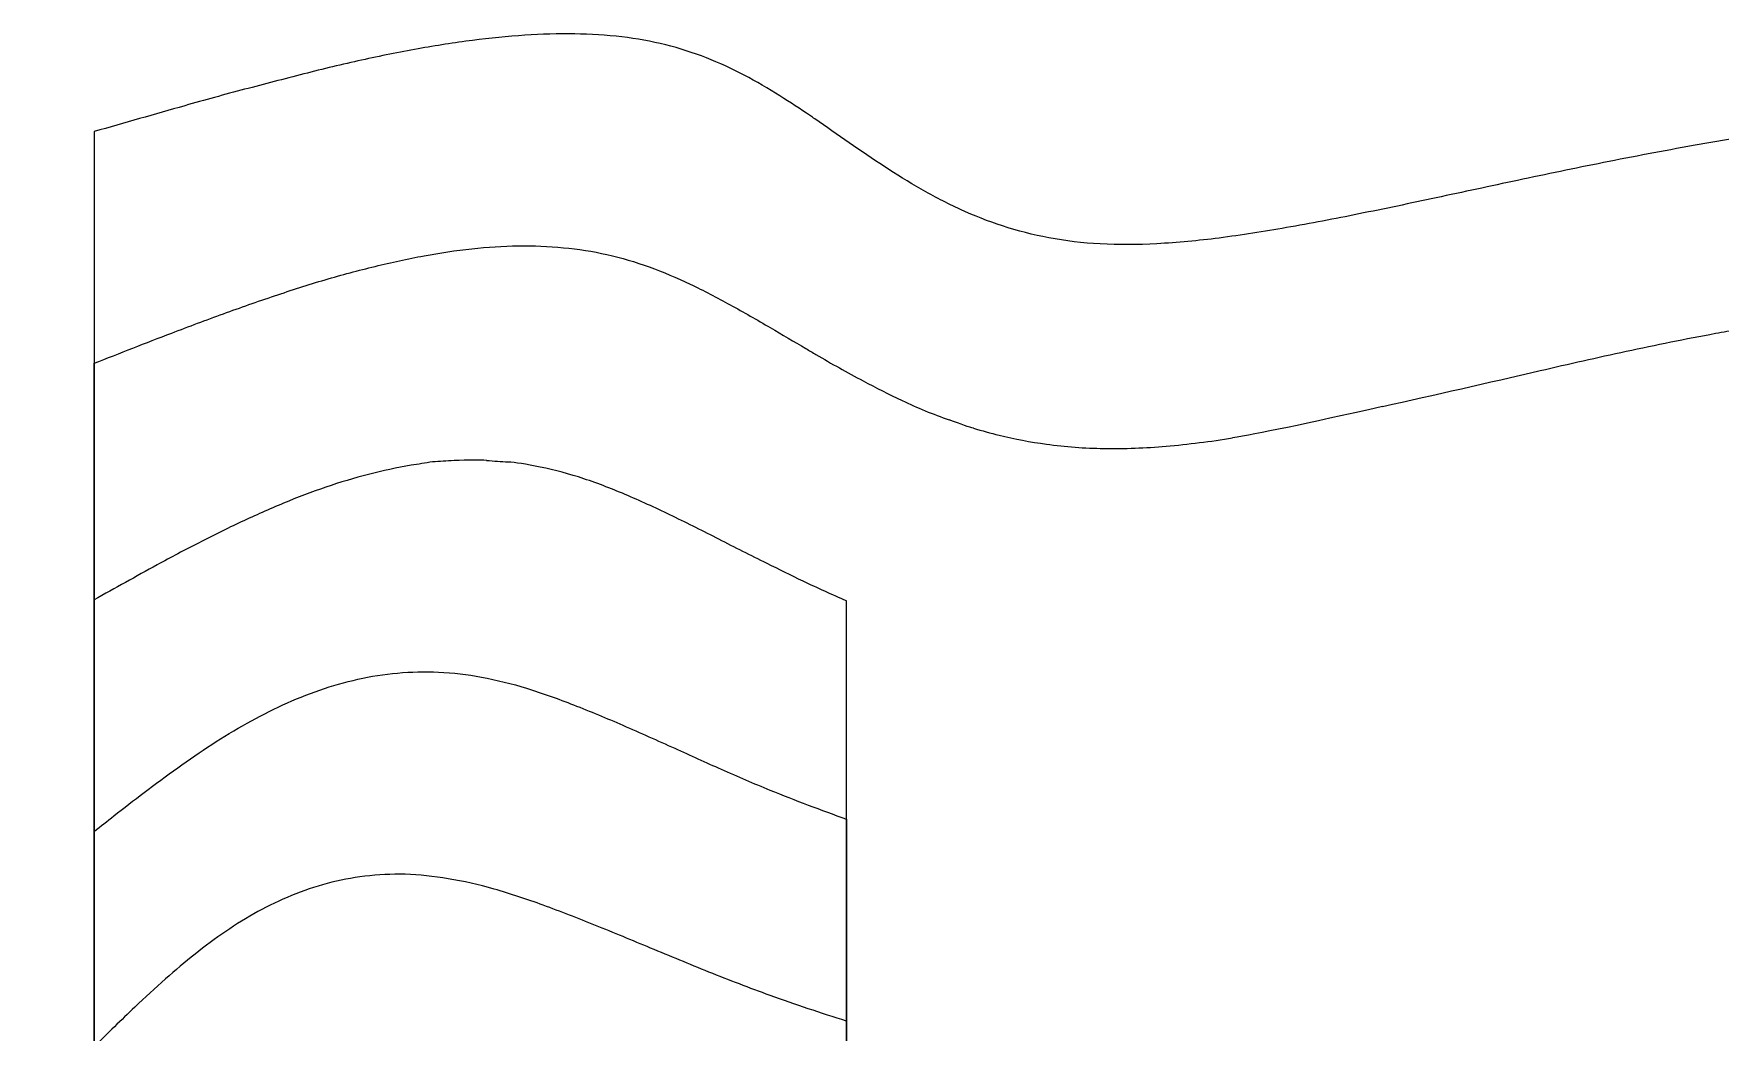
# Model space of a CAD drawing. Header units: centimetres. Extents: x 2 to 137806, y -77553 to 10.
# Drawn here: x 135270.3 to 135382.3, y -76368.3 to -76302 of the extents above; entities that cross this region are included whole.
import ezdxf

# ---------------------------------------------------------------- set-up
doc = ezdxf.new("R2010")
doc.units = ezdxf.units.CM
doc.header["$LTSCALE"] = 40
doc.header["$MEASUREMENT"] = 0
doc.layers.add('PDF4_Geometry', color=7, linetype='Continuous')

msp = doc.modelspace()

# ---------------------------------------------------------------- linework, layer by layer
at = {"layer": 'PDF4_Geometry', "color": 252, "lineweight": 5, "true_color": 0x888888}
for points in [[(135386.77, -76308.4, 0.007688), (135380.54, -76309.41, 0.005484), (135374.57, -76310.54, 0.003055), (135368.87, -76311.72, 0.00036), (135363.45, -76312.88, -0.002842), (135358.32, -76313.95, -0.006711), (135353.51, -76314.86, -0.011695), (135349.04, -76315.55, -0.018204), (135344.9, -76315.93, -0.026802), (135341.13, -76315.94, -0.033444), (135337.72, -76315.53, -0.032682), (135334.66, -76314.75, -0.02812), (135331.86, -76313.65, -0.022965), (135329.24, -76312.3, -0.015014), (135326.81, -76310.8, -0.006884), (135324.47, -76309.22, 0.001587), (135322.18, -76307.63, 0.001192), (135321.89, -76307.43, 0.009006), (135319.87, -76306.11, 0.019148), (135317.49, -76304.73, 0.027435), (135314.98, -76303.58, 0.033578), (135312.28, -76302.72, 0.031459), (135309.37, -76302.19, 0.025394), (135306.24, -76301.99, 0.0201), (135302.93, -76302.08, 0.015794), (135299.45, -76302.42, 0.012328), (135295.83, -76302.98, 0.009425), (135292.08, -76303.73, 0.008979), (135288.24, -76304.65, 0.001254), (135284.31, -76305.67, 0.005118), (135280.33, -76306.76, 0.000117), (135274.31, -76308.48), (135274.31, -76489.75)], [(135524.3, -76489.75), (135274.31, -76489.75), (135274.31, -76323.87, -0.001217), (135279.47, -76321.86, -0.00415), (135282.9, -76320.58, -0.00641), (135286.3, -76319.39, -0.008916), (135289.66, -76318.32, -0.011746), (135292.98, -76317.43, -0.014945), (135296.23, -76316.73, -0.018676), (135299.41, -76316.26, -0.022907), (135302.5, -76316.07, -0.027486), (135305.49, -76316.19, -0.063822), (135311.19, -76317.47, -0.023804), (135313.9, -76318.61, -0.015194), (135316.56, -76319.98, -0.006988), (135319.23, -76321.5, 0.000269), (135321.59, -76322.89, 0.000183), (135322.26, -76323.29, 0.011145), (135325.39, -76325.04, 0.013203), (135327.99, -76326.34, 0.007994), (135329.51, -76327.03, 0.007479), (135331.1, -76327.63)], [(135359.9, -76326.74, 0.001691), (135370.37, -76324.36, -0.004394), (135376.08, -76323.07, -0.007176), (135382.02, -76321.88, -0.002407), (135383.52, -76321.61, -0.007334)], [(135332.72, -76328.19, 0.00624), (135334.43, -76328.65, 0.027197), (135337.57, -76329.24, 0.031169), (135341.39, -76329.53, 0.02562), (135345.52, -76329.38, 0.017586), (135349.94, -76328.83)], [(135298.22, -76330.34, 0.000003), (135296.79, -76330.42, 0.000247), (135295.37, -76330.65, 0.02322), (135292.54, -76331.25, 0.019229), (135289.71, -76332.1, 0.015433), (135286.89, -76333.17, 0.011928), (135284.09, -76334.41, 0.00875), (135281.28, -76335.79, 0.005802), (135278.49, -76337.27, 0.002449), (135274.31, -76339.59), (135274.31, -76444.74), (135324.3, -76444.74), (135324.3, -76339.66, -0.006856), (135321.41, -76338.35, -0.003072), (135319.01, -76337.17, -0.002025), (135315.82, -76335.56, 0.004501), (135312.75, -76334.03, 0.012001), (135309.76, -76332.66, 0.020715), (135306.84, -76331.54, 0.030072), (135303.95, -76330.77)], [(135274.31, -76489.75), (135274.31, -76354.97, 0.0048), (135275.62, -76353.94, -0.005047), (135277.63, -76352.39, -0.007636), (135279.87, -76350.74, -0.011471), (135282.14, -76349.19, -0.015577), (135284.47, -76347.78, -0.020001), (135286.85, -76346.57, -0.024478), (135289.3, -76345.58, -0.028689), (135291.83, -76344.86, -0.032145), (135294.46, -76344.45, -0.03419), (135297.19, -76344.39, -0.034332), (135300.05, -76344.72, -0.029018), (135303.03, -76345.46, -0.018632), (135306.16, -76346.56, -0.009968), (135309.44, -76347.92, -0.003077), (135312.88, -76349.45, 0.001299), (135315.97, -76350.84, 0.007009), (135319.2, -76352.22, 0.010422), (135324.3, -76354.16), (135324.3, -76444.76)], [(135519.3, -76484.75), (135279.31, -76484.75), (135279.31, -76444.78), (135324.3, -76444.78), (135324.3, -76367.57, -0.011518), (135319.22, -76365.87, -0.007686), (135315.15, -76364.31, -0.003218), (135311.28, -76362.72, 0.002439), (135307.61, -76361.21, 0.009115), (135304.14, -76359.87, 0.017547), (135300.88, -76358.8, 0.028457), (135297.82, -76358.11, 0.035018), (135294.97, -76357.82, 0.036392), (135292.29, -76357.95, 0.035548), (135289.79, -76358.43, 0.032589), (135287.43, -76359.23, 0.028255), (135285.19, -76360.3, 0.023313), (135283.06, -76361.61, 0.018167), (135281.02, -76363.12, 0.013256), (135279.05, -76364.77, 0.009214), (135277.02, -76366.64, 0.00342), (135274.31, -76369.27), (135274.31, -76489.75), (135524.3, -76489.75)]]:
    msp.add_lwpolyline(points, format="xyb", dxfattribs=at)
msp.add_arc((135308.02, -76231.98), 98.64, 265.5616, 266.3952, dxfattribs=at)
at = {"layer": 'PDF4_Geometry', "lineweight": 5}
for points in [[(135359.9, -76326.74), (135354.79, -76327.9), (135351.47, -76328.59), (135349.94, -76328.83)], [(135332.72, -76328.19), (135332.46, -76328.12), (135331.92, -76327.93), (135331.1, -76327.63)]]:
    msp.add_open_spline(points, degree=3, dxfattribs=at)
at = {"layer": 'PDF4_Geometry', "color": 252, "lineweight": 5, "true_color": 0x888888}
for points in [[(135359.9, -76326.74), (135354.79, -76327.9), (135351.47, -76328.59), (135349.94, -76328.83)], [(135332.72, -76328.19), (135332.46, -76328.12), (135331.92, -76327.93), (135331.1, -76327.63)], [(135300.39, -76330.33), (135299.89, -76330.29), (135299.17, -76330.29), (135298.22, -76330.34)], [(135300.39, -76330.33), (135299.89, -76330.29), (135299.17, -76330.29), (135298.22, -76330.34)], [(135303.95, -76330.77), (135302.99, -76330.57), (135302.28, -76330.46), (135301.82, -76330.43)], [(135303.95, -76330.77), (135302.99, -76330.57), (135302.28, -76330.46), (135301.82, -76330.43)]]:
    msp.add_open_spline(points, degree=3, dxfattribs=at)

doc.saveas('drawing.dxf')
